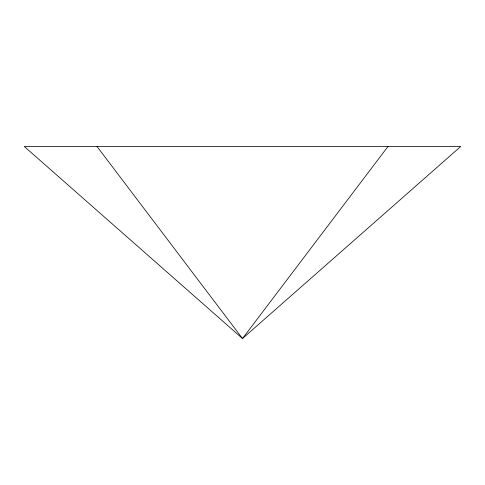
<?xml version="1.0" encoding="UTF-8"?>
<svg xmlns="http://www.w3.org/2000/svg" width="485" height="485" viewBox="0 0 485 485"><rect width="100%" height="100%" fill="white"/><g stroke="black" fill="none" stroke-linecap="round" stroke-linejoin="round"><path stroke-width="0.73" d="M388 146.47L242.5 338.53L24.25 146.47L460.75 146.47L242.5 338.53L97 146.47"/></g></svg>
